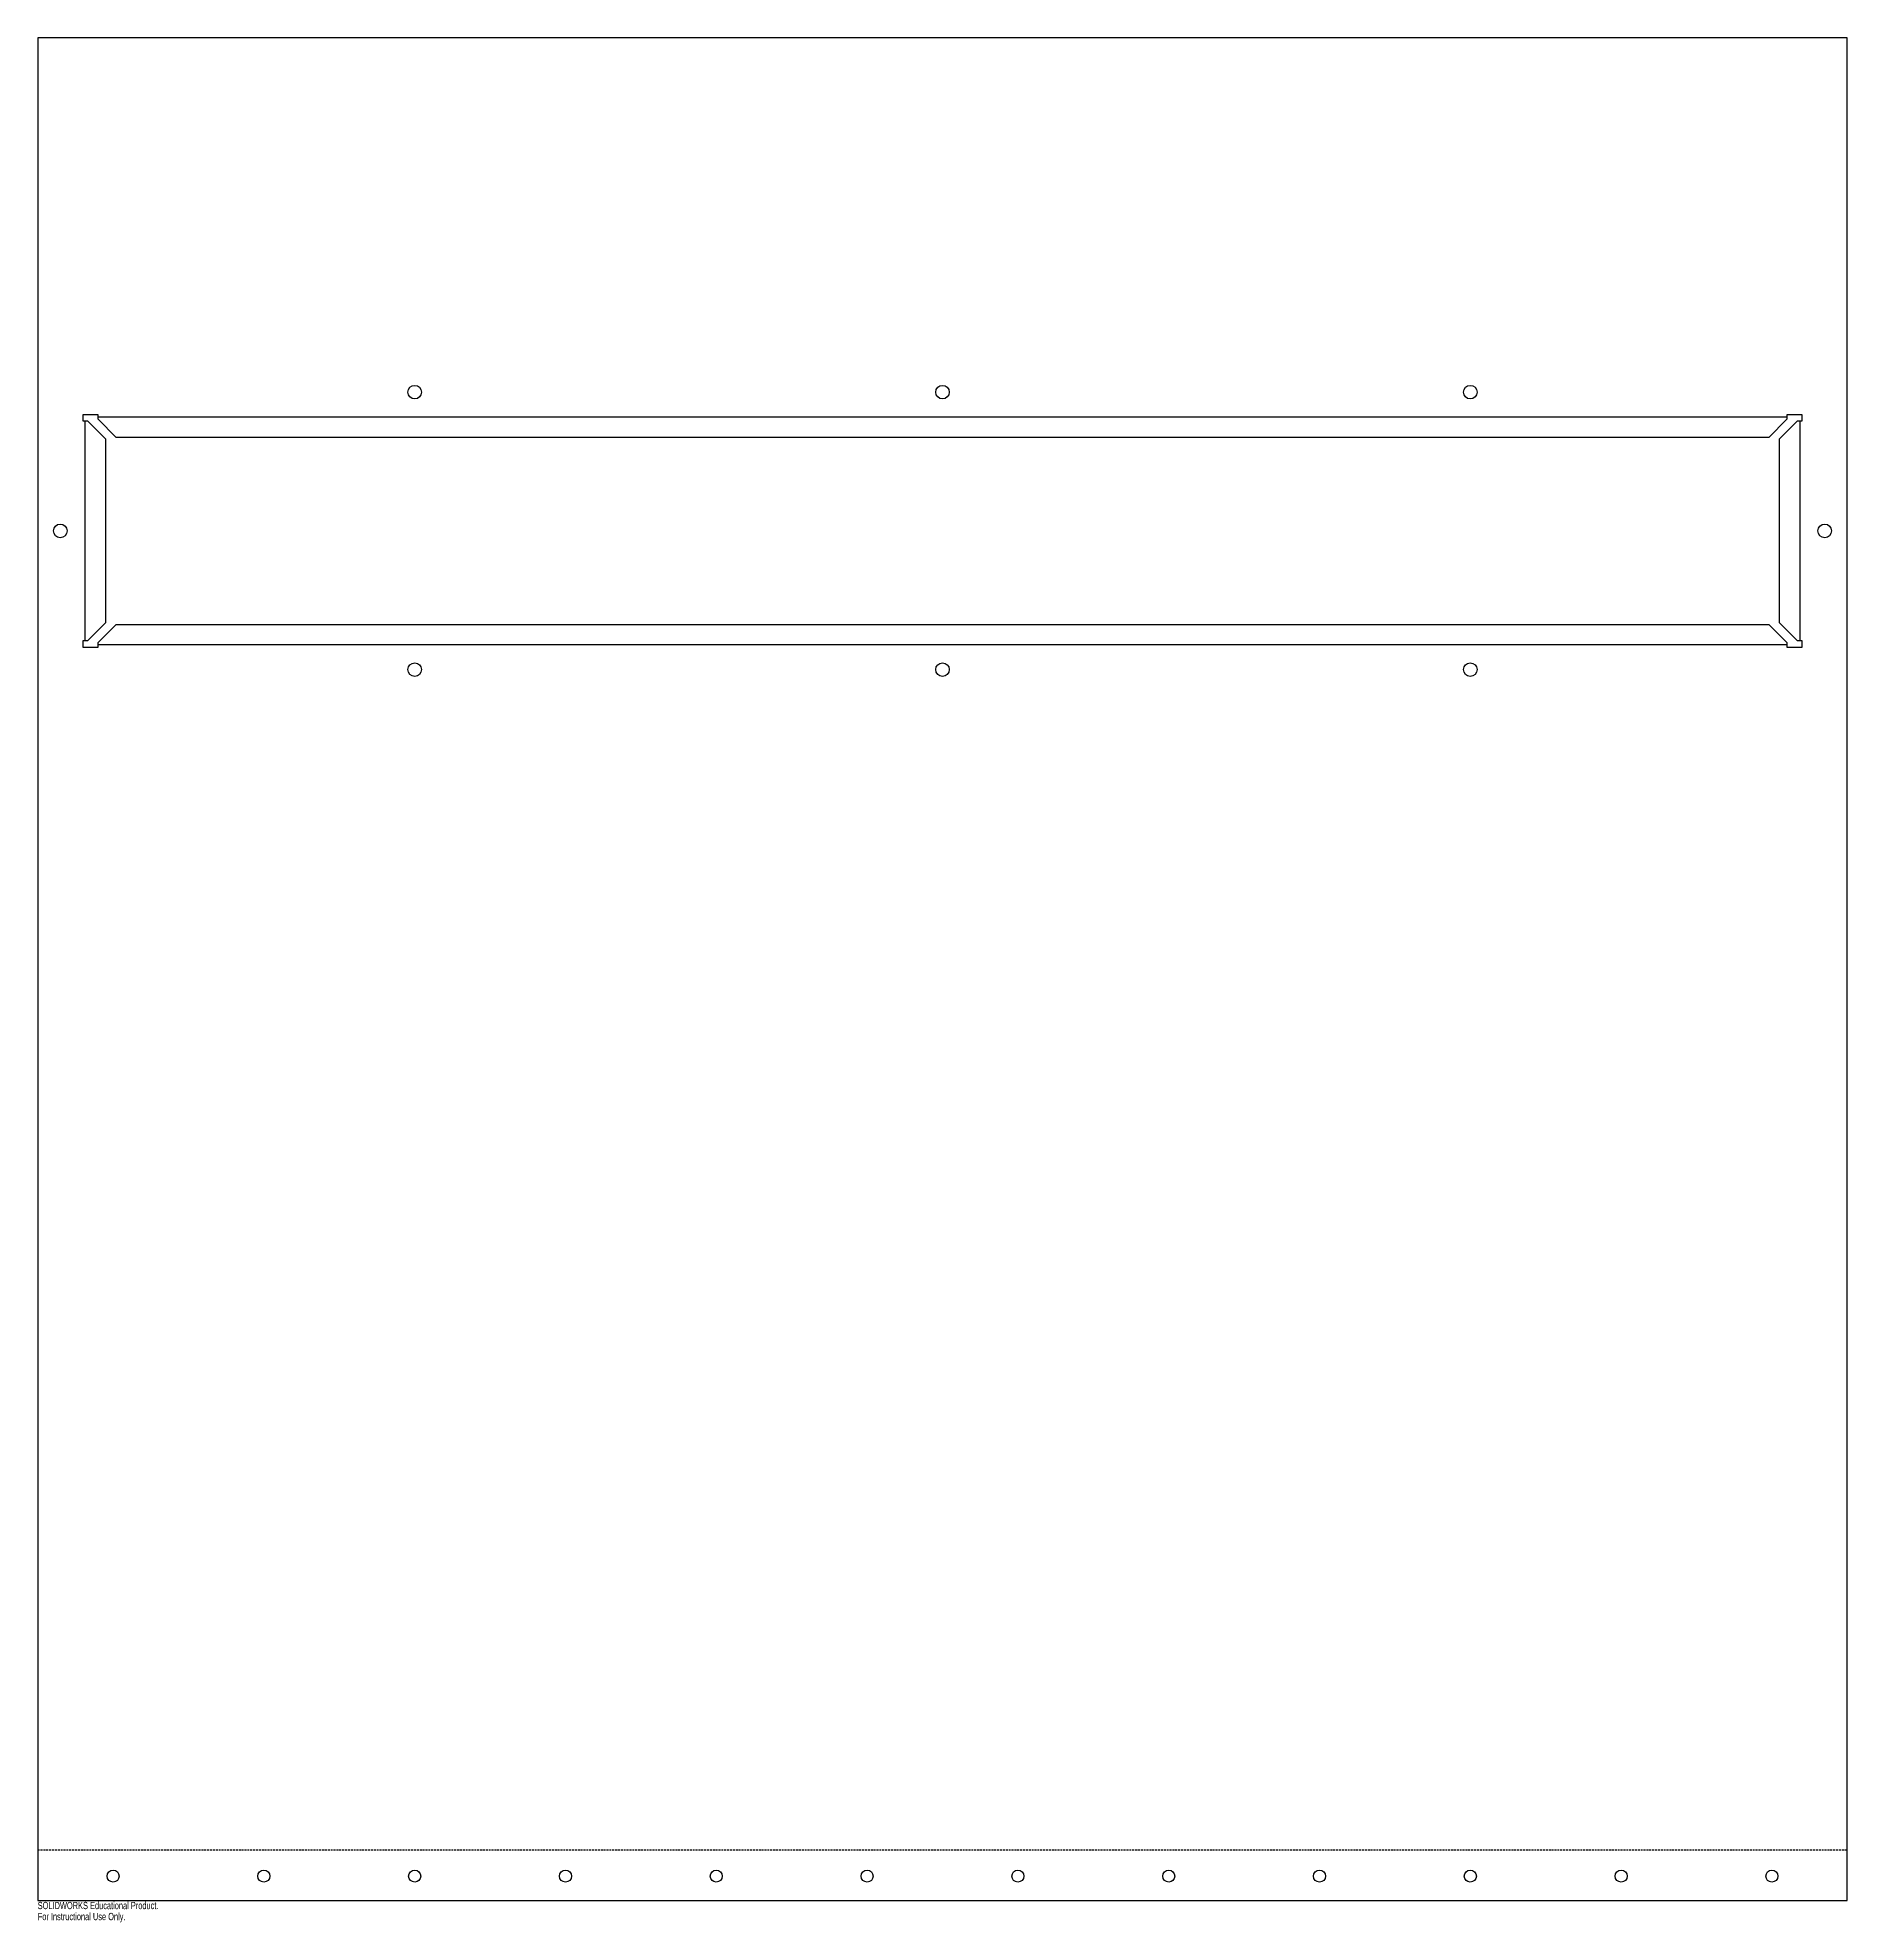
# Model space of a CAD drawing. Header units: millimetres. Extents: x -600 to 600, y -1250 to 0.
import ezdxf

# ---------------------------------------------------------------- set-up
doc = ezdxf.new("R2010")
doc.units = ezdxf.units.MM
doc.linetypes.add('HIDDEN', pattern=[1.905, 1.27, -0.635])
doc.styles.add('SLDTEXTSTYLE0', font='TXT', dxfattribs={"width": 0.7})

msp = doc.modelspace()

# ---------------------------------------------------------------- linework, layer by layer
at = {"color": 7, "linetype": 'Continuous', "lineweight": 25}
for p, q in [((600, 0), (-600, 0)), ((-600, 0), (-600, -1235)), ((600, -1235), (600, 0)), ((-560, -250), (-570, -250)), ((-570, -250), (-570, -254)), ((-570, -254), (-567, -254)), ((-555, -266), (-567, -254)), ((-560, -253), (-560, -250)), ((-560, -253), (-548, -265)), ((548, -265), (560, -253)), ((567, -254), (555, -266)), ((570, -250), (560, -250)), ((560, -250), (560, -253)), ((567, -254), (570, -254)), ((570, -254), (570, -250)), ((-555, -266), (-555, -388)), ((548, -265), (-548, -265)), ((555, -388), (555, -266)), ((-567, -400), (-555, -388)), ((-548, -389), (-560, -401)), ((-548, -389), (548, -389)), ((560, -401), (548, -389)), ((555, -388), (567, -400)), ((-567, -400), (-570, -400)), ((-570, -400), (-570, -404)), ((-570, -404), (-560, -404)), ((-560, -404), (-560, -401)), ((560, -401), (560, -404)), ((560, -404), (570, -404)), ((570, -400), (567, -400)), ((570, -404), (570, -400)), ((-600, -1235), (600, -1235))]:
    msp.add_line(p, q, dxfattribs=at)
at = {"color": 7, "linetype": 'Continuous'}
for p, q in [((-568.6, -400), (-568.6, -254)), ((-560, -251.4), (560, -251.4)), ((568.6, -254), (568.6, -400)), ((560, -402.6), (-560, -402.6))]:
    msp.add_line(p, q, dxfattribs=at)
at = {"color": 7, "linetype": 'HIDDEN'}
msp.add_line((-600, -1201.4), (600, -1201.4), dxfattribs=at)
at = {"color": 7, "linetype": 'Continuous', "lineweight": 25}
for centre, radius in [((-350, -235), 4.5), ((0, -235), 4.5), ((350, -235), 4.5), ((-585, -327), 4.5), ((585, -327), 4.5), ((-350, -419), 4.5), ((0, -419), 4.5), ((350, -419), 4.5), ((-550, -1218.9), 4), ((-450, -1218.9), 4), ((-350, -1218.9), 4), ((-250, -1218.9), 4), ((-150, -1218.9), 4), ((-50, -1218.9), 4), ((50, -1218.9), 4), ((150, -1218.9), 4), ((250, -1218.9), 4), ((350, -1218.9), 4), ((450, -1218.9), 4), ((550, -1218.9), 4)]:
    msp.add_circle(centre, radius, dxfattribs=at)

# ---------------------------------------------------------------- texts
at = {"color": 7, "linetype": 'Continuous', "char_height": 4.834, "attachment_point": 1, "style": 'SLDTEXTSTYLE0'}
for s, insert in [('SOLIDWORKS Educational Product.', (-600, -1236)), ('For Instructional Use Only.', (-600, -1243.3))]:
    msp.add_mtext(s, dxfattribs=dict(at, insert=insert))

doc.saveas('drawing.dxf')
